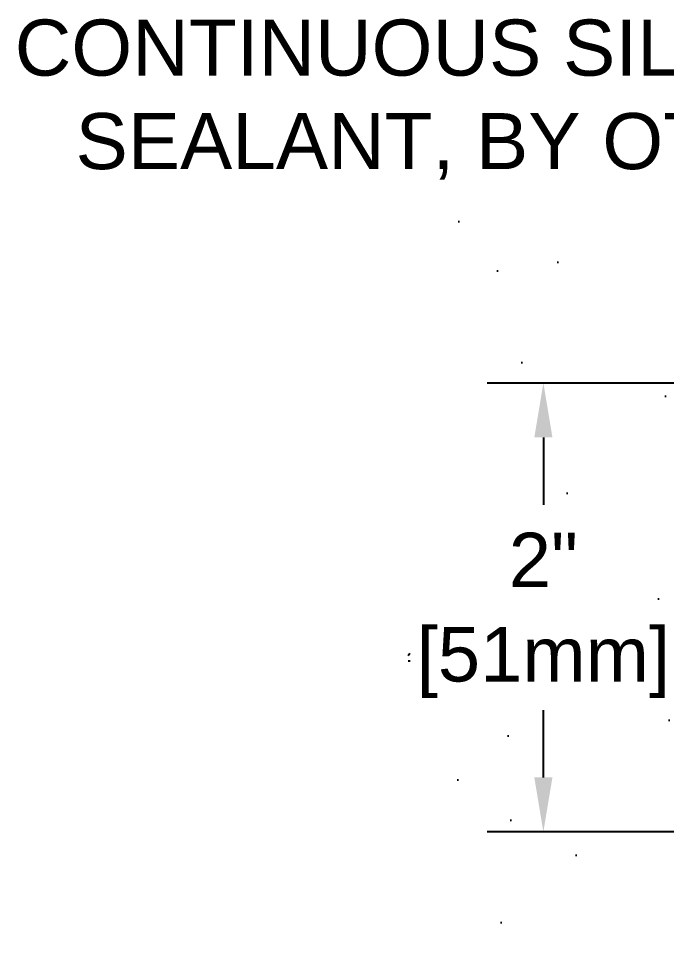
# Model space of a CAD drawing. Header units: inches. Extents: x -4.6 to 30.8, y 2.2 to 12.4.
# Drawn here: x -4.55 to -1.663, y 4.485 to 8.66 of the extents above; entities that cross this region are included whole.
import ezdxf

# ---------------------------------------------------------------- set-up
doc = ezdxf.new("R2010")
doc.units = ezdxf.units.IN
doc.header["$MEASUREMENT"] = 0
for name, color, linetype in [('Conditions', 1, 'Continuous'), ('Dimensions', 3, 'Continuous'), ('Text', 2, 'Continuous')]:
    doc.layers.add(name, color=color, linetype=linetype)
doc.styles.add('Arial', font='arial.ttf')
doc.dimstyles.new('Arial', dxfattribs={"dimtxt": 0.2425, "dimasz": 0.2425, "dimexe": 0.25, "dimexo": 0.25, "dimgap": 0.09, "dimtad": 0, "dimtih": 1, "dimtoh": 1, "dimdec": 4, "dimzin": 0, "dimdsep": 46, "dimlunit": 4, "dimtxsty": 'Arial', "dimcen": 0.09, "dimadec": 0, "dimazin": 0, "dimtfac": 1, "dimtdec": 4, "dimtofl": 0, "dimtmove": 0, "dimatfit": 3, "dimfxl": 0, "dimfrac": 2, "dimtolj": 1, "dimtzin": 0, "dimarcsym": 0})

# ---------------------------------------------------------------- blocks, each defined once
blk = doc.blocks.new('*D3')
at = {"layer": 'Defpoints', "color": 0}
for p in [(0.5607196948381059, 7.035724967967147), (-2.210670240347916, 5.035724967967153), (0.5607196948381059, 5.035724967967152)]:
    blk.add_point(p, dxfattribs=at)
at = {"layer": 'Dimensions', "color": 0, "lineweight": -2}
for p, q in [((0.3107196948381059, 7.035724967967147), (-2.460670240347916, 7.035724967967147)), ((-2.210670240347916, 6.793224967967148), (-2.210670240347916, 6.492879640545595)), ((-2.210670240347916, 5.278224967967152), (-2.210670240347916, 5.578570295388706)), ((0.3107196948381059, 5.035724967967152), (-2.460670240347916, 5.035724967967153))]:
    blk.add_line(p, q, dxfattribs=at)
at = {"layer": 'Dimensions', "color": 0}
for points in [[(-2.251086907014583, 6.793224967967148), (-2.170253573681249, 6.793224967967148), (-2.210670240347916, 7.035724967967147)], [(-2.251086907014583, 5.278224967967152), (-2.170253573681249, 5.278224967967152), (-2.210670240347916, 5.035724967967153)]]:
    blk.add_solid(points, dxfattribs=at)
at = {"layer": 'Dimensions', "color": 0, "char_height": 0.2425, "attachment_point": 5, "style": 'Arial'}
for s, insert in [('\\A1;2"', (-2.210670240347917, 6.247471216261829)), ('\\A1;[51mm]', (-2.210670240347917, 5.790316543683384))]:
    blk.add_mtext(s, dxfattribs=dict(at, insert=insert))

msp = doc.modelspace()

# ---------------------------------------------------------------- hatches: boundary and pattern name
at = {"layer": 'Conditions'}
h = msp.add_hatch(dxfattribs=at)
h.set_pattern_fill('AR-CONC', color=256, scale=0.25, style=0)
h.set_pattern_definition([(50, (0, 0), (1.793150456501884, -0.1568803374564878), [0.1875, -2.0625]), (355, (0, 0), (-0.3468783340325, 1.88048033425003), [0.15, -1.65]), (100.4514, (0.1494292, -0.01307335), (1.446273454285054, 1.723598855152384), [0.159350475, -1.75285528]), (46.18420000000001, (0, 0.5), (2.668102621564111, -0.4137975358225452), [0.28125, -3.09375]), (96.6356, (0.2223418625, 0.4655167325), (2.336656763871758, 2.435294677251104), [0.23902572, -2.6292825]), (351.1842, (0, 0.5), (2.336654862834068, 2.435296502313312), [0.225, -2.475]), (21, (0.25, 0.375), (1.492267630296154, -1.006547226663347), [0.1875, -2.0625]), (326.0000000000001, (0.25, 0.375), (0.6082883298039543, 1.812875112617133), [0.15, -1.65]), (71.4514, (0.3743555825, 0.291120985), (2.100556571453725, 0.806326241774881), [0.159350475, -1.75285528]), (37.50000000000001, (0, 0), (0.03039963829322667, 0.8322346345782787), [0, -1.63, 0, -1.675, 0, -1.65625]), (7.499999999999999, (0, 0), (0.6576738436053715, 0.9860292797059006), [0, -0.955, 0, -1.5925, 0, -0.63125]), (327.5, (-0.5575, 0), (1.334556090431023, -0.0563871793359495), [0, -0.625, 0, -1.95, 0, -2.5875]), (317.5, (-0.8075, 0), (1.457965423355966, 0.2502624558307941), [0, -0.8125, 0, -1.295, 0, -1.8375])])
h.paths.add_polyline_path([(-2.813529210334274, 6.006349967967149), (-1.60781127036156, 6.006349967967149), (-1.60781127036156, 5.574283119399619), (-2.813529210334274, 5.574283119399619)])
h.paths.add_polyline_path([(-2.412726004331546, 6.429842464556509), (-2.008614476364288, 6.429842464556509), (-2.008614476364288, 6.06509996796715), (-2.412726004331546, 6.06509996796715)], flags=16)
h.paths.add_polyline_path([(-0.9054458172403529, 6.203917273448432), (0.2059849467432756, 6.203917273448432), (0.2059849467432756, 5.363548355758573), (-0.9054458172403529, 5.363548355758573)], flags=16)
h.paths.add_polyline_path([(-2.800786470127527, 3.606826830267369), (-2.744436925280318, 3.607333809143896), (-2.789273634996903, 3.595340188190068), (-2.790028698792767, 3.558501797399156)], flags=16)
edge = h.paths.add_edge_path()
edge.add_line((-1.70207356753721, 3.245207786384871), (-1.05760900999276, 3.245207786384872))
edge.add_line((-1.05760900999276, 3.245207786384872), (-1.05760900999276, 2.227406248222859))
edge.add_line((-1.05760900999276, 2.227406248222859), (0.5607196948381059, 2.227406248222859))
edge.add_line((0.5607196948381059, 2.227406248222859), (0.5607196948381059, 6.443585233091852))
edge.add_line((0.5607196948381059, 6.443585233091852), (0.5477197707015529, 6.456585157228408))
edge.add_line((0.5477197707015529, 6.456585157228408), (0.5328265516818546, 6.452118150899064))
edge.add_line((0.5328265516818546, 6.452118150899064), (0.5372935580111958, 6.467011369918762))
edge.add_line((0.5372935580111958, 6.467011369918762), (0.5104869548795882, 6.493817973050371))
edge.add_line((0.5104869548795882, 6.493817973050371), (0.4792550746666536, 6.484450420850681))
edge.add_line((0.4792550746666536, 6.484450420850681), (0.4886226268663424, 6.515682301063617))
edge.add_line((0.4886226268663424, 6.515682301063617), (0.4618160237347361, 6.542488904195221))
edge.add_line((0.4618160237347361, 6.542488904195221), (0.4469228047150371, 6.538021897865881))
edge.add_line((0.4469228047150371, 6.538021897865881), (0.451389811044379, 6.552915116885579))
edge.add_line((0.451389811044379, 6.552915116885579), (0.4245832079127707, 6.579721720017186))
edge.add_line((0.4245832079127707, 6.579721720017186), (0.3933513276998364, 6.570354167817496))
edge.add_line((0.3933513276998364, 6.570354167817496), (0.4027188798995254, 6.601586048030433))
edge.add_line((0.4027188798995254, 6.601586048030433), (0.3759122767679186, 6.628392651162041))
edge.add_line((0.3759122767679186, 6.628392651162041), (0.3610190577482201, 6.623925644832697))
edge.add_line((0.3610190577482201, 6.623925644832697), (0.3654860640775619, 6.638818863852396))
edge.add_line((0.3654860640775619, 6.638818863852396), (0.3386794609459543, 6.665625466984002))
edge.add_line((0.3386794609459543, 6.665625466984002), (0.3074475807330191, 6.656257914784314))
edge.add_line((0.3074475807330191, 6.656257914784314), (0.3168151329327084, 6.687489794997249))
edge.add_line((0.3168151329327084, 6.687489794997249), (0.290008529801101, 6.714296398128856))
edge.add_line((0.290008529801101, 6.714296398128856), (0.2751153107814033, 6.709829391799515))
edge.add_line((0.2751153107814033, 6.709829391799515), (0.2795823171107449, 6.724722610819211))
edge.add_line((0.2795823171107449, 6.724722610819211), (0.2527757139791373, 6.751529213950819))
edge.add_line((0.2527757139791373, 6.751529213950819), (0.2215438337662023, 6.742161661751131))
edge.add_line((0.2215438337662023, 6.742161661751131), (0.2309113859658913, 6.773393541964065))
edge.add_line((0.2309113859658913, 6.773393541964065), (0.2041047828342834, 6.800200145095673))
edge.add_line((0.2041047828342834, 6.800200145095673), (0.1892115638145863, 6.795733138766331))
edge.add_line((0.1892115638145863, 6.795733138766331), (0.1936785701439278, 6.810626357786029))
edge.add_line((0.1936785701439278, 6.810626357786029), (0.1668719670123208, 6.837432960917637))
edge.add_line((0.1668719670123208, 6.837432960917637), (0.1356400867993854, 6.828065408717947))
edge.add_line((0.1356400867993854, 6.828065408717947), (0.1450076389990746, 6.859297288930882))
edge.add_line((0.1450076389990746, 6.859297288930882), (0.1182010358674664, 6.88610389206249))
edge.add_line((0.1182010358674664, 6.88610389206249), (0.1033078168477692, 6.881636885733148))
edge.add_line((0.1033078168477692, 6.881636885733148), (0.1077748231771105, 6.896530104752845))
edge.add_line((0.1077748231771105, 6.896530104752845), (0.0809682200455021, 6.923336707884453))
edge.add_line((0.0809682200455021, 6.923336707884453), (0.04973633983256795, 6.913969155684763))
edge.add_line((0.04973633983256795, 6.913969155684763), (0.05910389203225733, 6.945201035897697))
edge.add_line((0.05910389203225733, 6.945201035897697), (0.03229728890064939, 6.972007639029306))
edge.add_line((0.03229728890064939, 6.972007639029306), (0.01740406988095223, 6.967540632699964))
edge.add_line((0.01740406988095223, 6.967540632699964), (0.02187107621029409, 6.982433851719662))
edge.add_line((0.02187107621029409, 6.982433851719662), (-0.00493552692131476, 7.009240454851271))
edge.add_line((-0.00493552692131476, 7.009240454851271), (-0.03616740713424865, 6.99987290265158))
edge.add_line((-0.03616740713424865, 6.99987290265158), (-0.02679985493455942, 7.031104782864515))
edge.add_line((-0.02679985493455942, 7.031104782864515), (-0.04699847753025914, 7.051303405460215))
edge.add_line((-0.04699847753025914, 7.051303405460215), (-0.06189169654995751, 7.046836399130877))
edge.add_line((-0.06189169654995751, 7.046836399130877), (-0.05742469022061562, 7.061729618150571))
edge.add_line((-0.05742469022061562, 7.061729618150571), (-0.08423129335222336, 7.08853622128218))
edge.add_line((-0.08423129335222336, 7.08853622128218), (-0.1154631735651588, 7.079168669082491))
edge.add_line((-0.1154631735651588, 7.079168669082491), (-0.1060956213654693, 7.110400549295426))
edge.add_line((-0.1060956213654693, 7.110400549295426), (-0.1329022244970766, 7.137207152427032))
edge.add_line((-0.1329022244970766, 7.137207152427032), (-0.1477954435167754, 7.13274014609769))
edge.add_line((-0.1477954435167754, 7.13274014609769), (-0.1433284371874333, 7.147633365117389))
edge.add_line((-0.1433284371874333, 7.147633365117389), (-0.1701350403190399, 7.174439968248996))
edge.add_line((-0.1701350403190399, 7.174439968248996), (-0.2013669205319762, 7.165072416049306))
edge.add_line((-0.2013669205319762, 7.165072416049306), (-0.1919993683322871, 7.196304296262241))
edge.add_line((-0.1919993683322871, 7.196304296262241), (-0.2188059714638955, 7.223110899393849))
edge.add_line((-0.2188059714638955, 7.223110899393849), (-0.2336991904835922, 7.218643893064507))
edge.add_line((-0.2336991904835922, 7.218643893064507), (-0.2292321841542505, 7.233537112084205))
edge.add_line((-0.2292321841542505, 7.233537112084205), (-0.2560387872858583, 7.260343715215813))
edge.add_line((-0.2560387872858583, 7.260343715215813), (-0.287270667498793, 7.250976163016124))
edge.add_line((-0.287270667498793, 7.250976163016124), (-0.2779031152991042, 7.282208043229058))
edge.add_line((-0.2779031152991042, 7.282208043229058), (-0.3047097184307116, 7.309014646360667))
edge.add_line((-0.3047097184307116, 7.309014646360667), (-0.3196029374504095, 7.304547640031325))
edge.add_line((-0.3196029374504095, 7.304547640031325), (-0.3151359311210676, 7.319440859051022))
edge.add_line((-0.3151359311210676, 7.319440859051022), (-0.341942534252676, 7.346247462182629))
edge.add_line((-0.341942534252676, 7.346247462182629), (-0.3731744144656101, 7.336879909982941))
edge.add_line((-0.3731744144656101, 7.336879909982941), (-0.3638068622659215, 7.368111790195876))
edge.add_line((-0.3638068622659215, 7.368111790195876), (-0.3906134653975276, 7.394918393327483))
edge.add_line((-0.3906134653975276, 7.394918393327483), (-0.4055066844172262, 7.390451386998142))
edge.add_line((-0.4055066844172262, 7.390451386998142), (-0.4010396780878847, 7.405344606017838))
edge.add_line((-0.4010396780878847, 7.405344606017838), (-0.4278462812194925, 7.432151209149447))
edge.add_line((-0.4278462812194925, 7.432151209149447), (-0.4590781614324274, 7.422783656949757))
edge.add_line((-0.4590781614324274, 7.422783656949757), (-0.4497106092327386, 7.45401553716269))
edge.add_line((-0.4497106092327386, 7.45401553716269), (-0.476517212364346, 7.4808221402943))
edge.add_line((-0.476517212364346, 7.4808221402943), (-0.4914104313840437, 7.476355133964957))
edge.add_line((-0.4914104313840437, 7.476355133964957), (-0.4869434250547021, 7.491248352984656))
edge.add_line((-0.4869434250547021, 7.491248352984656), (-0.5145363321570823, 7.518841260087036))
edge.add_arc((-0.4752056320073504, 7.558171960236767), 0.05562200956938013, 205.6942490058226, 224.9999999999998, ccw=False)
edge.add_line((-0.5253277675726039, 7.534056001310891), (-0.6028387140173701, 7.695153230636776))
edge.add_arc((-0.5919528598284358, 7.701562565578635), 0.01263255302065542, 59.51142386447492, 210.4885761355603, ccw=False)
edge.add_line((-0.5855435248865837, 7.712448419767573), (-0.4244462955606908, 7.634937473322804))
edge.add_arc((-0.4485622544865672, 7.584815337757553), 0.05562200956937742, 44.99999999999869, 64.30575099417632, ccw=False)
edge.add_line((-0.4092315543368364, 7.624146037907282), (-0.3873577048959, 7.602272188466347))
edge.add_line((-0.3873577048959, 7.602272188466347), (-0.3561258246829648, 7.611639740666036))
edge.add_line((-0.3561258246829648, 7.611639740666036), (-0.3654933768826545, 7.580407860453101))
edge.add_line((-0.3654933768826545, 7.580407860453101), (-0.3386867737510471, 7.553601257321493))
edge.add_line((-0.3386867737510471, 7.553601257321493), (-0.32379355473135, 7.558068263650834))
edge.add_line((-0.32379355473135, 7.558068263650834), (-0.3282605610606908, 7.543175044631138))
edge.add_line((-0.3282605610606908, 7.543175044631138), (-0.3014539579290832, 7.51636844149953))
edge.add_line((-0.3014539579290832, 7.51636844149953), (-0.2702220777161479, 7.525735993699221))
edge.add_line((-0.2702220777161479, 7.525735993699221), (-0.2795896299158375, 7.494504113486284))
edge.add_line((-0.2795896299158375, 7.494504113486284), (-0.2527830267842294, 7.467697510354677))
edge.add_line((-0.2527830267842294, 7.467697510354677), (-0.2378898077645323, 7.472164516684019))
edge.add_line((-0.2378898077645323, 7.472164516684019), (-0.2423568140938741, 7.457271297664322))
edge.add_line((-0.2423568140938741, 7.457271297664322), (-0.215550210962266, 7.430464694532714))
edge.add_line((-0.215550210962266, 7.430464694532714), (-0.1843183307493312, 7.439832246732403))
edge.add_line((-0.1843183307493312, 7.439832246732403), (-0.1936858829490202, 7.408600366519469))
edge.add_line((-0.1936858829490202, 7.408600366519469), (-0.1668792798174126, 7.38179376338786))
edge.add_line((-0.1668792798174126, 7.38179376338786), (-0.1519860607977149, 7.386260769717202))
edge.add_line((-0.1519860607977149, 7.386260769717202), (-0.1564530671270569, 7.371367550697504))
edge.add_line((-0.1564530671270569, 7.371367550697504), (-0.1296464639954497, 7.344560947565896))
edge.add_line((-0.1296464639954497, 7.344560947565896), (-0.09841458378251437, 7.353928499765586))
edge.add_line((-0.09841458378251437, 7.353928499765586), (-0.1077821359822036, 7.322696619552651))
edge.add_line((-0.1077821359822036, 7.322696619552651), (-0.0809755328505955, 7.295890016421042))
edge.add_line((-0.0809755328505955, 7.295890016421042), (-0.06608231383089802, 7.300357022750385))
edge.add_line((-0.06608231383089802, 7.300357022750385), (-0.07054932016023963, 7.285463803730688))
edge.add_line((-0.07054932016023963, 7.285463803730688), (-0.04374271702863224, 7.258657200599081))
edge.add_line((-0.04374271702863224, 7.258657200599081), (-0.01251083681569667, 7.268024752798769))
edge.add_line((-0.01251083681569668, 7.268024752798769), (-0.02187838901538636, 7.236792872585834))
edge.add_line((-0.02187838901538636, 7.236792872585834), (0.004928214116221442, 7.209986269454228))
edge.add_line((0.004928214116221443, 7.209986269454228), (0.01982143313591929, 7.214453275783569))
edge.add_line((0.01982143313591929, 7.214453275783569), (0.01535442680657785, 7.199560056763871))
edge.add_line((0.01535442680657785, 7.199560056763871), (0.03555304940227971, 7.17936143416817))
edge.add_line((0.03555304940227971, 7.17936143416817), (0.06678492961521328, 7.18872898636786))
edge.add_line((0.06678492961521328, 7.18872898636786), (0.05741737741552397, 7.157497106154924))
edge.add_line((0.05741737741552397, 7.157497106154924), (0.08422398054713107, 7.130690503023318))
edge.add_line((0.08422398054713107, 7.130690503023318), (0.09911719956682939, 7.135157509352659))
edge.add_line((0.09911719956682939, 7.135157509352659), (0.0946501932374877, 7.120264290332962))
edge.add_line((0.0946501932374877, 7.120264290332962), (0.1214567963690945, 7.093457687201354))
edge.add_line((0.1214567963690945, 7.093457687201354), (0.1526886765820304, 7.102825239401045))
edge.add_line((0.1526886765820304, 7.102825239401045), (0.1433211243823411, 7.071593359188108))
edge.add_line((0.1433211243823411, 7.071593359188108), (0.1701277275139478, 7.044786756056501))
edge.add_line((0.1701277275139478, 7.044786756056501), (0.1850209465336461, 7.049253762385841))
edge.add_line((0.1850209465336461, 7.049253762385841), (0.1805539402043049, 7.034360543366144))
edge.add_line((0.1805539402043049, 7.034360543366144), (0.2073605433359119, 7.007553940234538))
edge.add_line((0.2073605433359119, 7.007553940234538), (0.2385924235488475, 7.016921492434228))
edge.add_line((0.2385924235488475, 7.016921492434228), (0.229224871349158, 6.985689612221291))
edge.add_line((0.229224871349158, 6.985689612221291), (0.2560314744807655, 6.958883009089685))
edge.add_line((0.2560314744807655, 6.958883009089685), (0.2709246935004632, 6.963350015419025))
edge.add_line((0.2709246935004632, 6.963350015419025), (0.2664576871711218, 6.948456796399328))
edge.add_line((0.2664576871711218, 6.948456796399328), (0.2932642903027302, 6.921650193267721))
edge.add_line((0.2932642903027302, 6.921650193267721), (0.324496170515664, 6.931017745467409))
edge.add_line((0.324496170515664, 6.931017745467409), (0.3151286183159752, 6.899785865254476))
edge.add_line((0.3151286183159752, 6.899785865254476), (0.3419352214475821, 6.872979262122867))
edge.add_line((0.3419352214475821, 6.872979262122867), (0.3568284404672801, 6.877446268452208))
edge.add_line((0.3568284404672801, 6.877446268452208), (0.3523614341379386, 6.862553049432512))
edge.add_line((0.3523614341379386, 6.862553049432512), (0.3791680372695462, 6.835746446300904))
edge.add_line((0.3791680372695462, 6.835746446300904), (0.4103999174824813, 6.845113998500593))
edge.add_line((0.4103999174824813, 6.845113998500593), (0.4010323652827924, 6.813882118287659))
edge.add_line((0.4010323652827924, 6.813882118287659), (0.4278389684143982, 6.787075515156051))
edge.add_line((0.4278389684143982, 6.787075515156051), (0.4427321874340972, 6.791542521485392))
edge.add_line((0.4427321874340972, 6.791542521485392), (0.4382651811047558, 6.776649302465693))
edge.add_line((0.4382651811047558, 6.776649302465693), (0.4650717842363634, 6.749842699334087))
edge.add_line((0.4650717842363634, 6.749842699334087), (0.4963036644492982, 6.759210251533776))
edge.add_line((0.4963036644492982, 6.759210251533776), (0.4869361122496091, 6.727978371320842))
edge.add_line((0.4869361122496091, 6.727978371320842), (0.5137427153812172, 6.701171768189233))
edge.add_line((0.5137427153812172, 6.701171768189233), (0.5286359344009144, 6.705638774518575))
edge.add_line((0.5286359344009144, 6.705638774518575), (0.5241689280715728, 6.690745555498879))
edge.add_line((0.5241689280715728, 6.690745555498879), (0.5509755312031817, 6.66393895236727))
edge.add_line((0.5509755312031817, 6.66393895236727), (0.5607196948381059, 6.666861573767908))
edge.add_line((0.5607196948381059, 6.666861573767908), (0.560719694838106, 8.035724967967152))
edge.add_line((0.560719694838106, 8.035724967967152), (-2.805274393611043, 8.035724967967152))
edge.add_line((-2.805274393611043, 8.035724967967152), (-2.805274393611044, 3.289169030712334))
edge.add_line((-2.805274393611044, 3.289169030712334), (-1.702073567537211, 3.289169030712334))
edge.add_line((-1.702073567537211, 3.289169030712334), (-1.70207356753721, 3.245207786384871))
h.paths.add_polyline_path([(-0.546034128458512, 8.035724967967152), (-2.805274393611043, 8.035724967967152), (-2.805274393611043, 7.874431420674974), (-0.546034128458512, 7.874431420674973)])

# ---------------------------------------------------------------- texts
at = {"layer": 'Text', "insert": (-0.4927794182072205, 8.299425736272973), "char_height": 0.25, "attachment_point": 6, "style": 'Arial'}
msp.add_mtext('CONTINUOUS SILICONE\\PSEALANT, BY OTHERS', dxfattribs=at)

# ---------------------------------------------------------------- dimensions: what is measured, and where the dimension line sits
at = {"layer": 'Dimensions'}
dim = msp.add_linear_dim(base=(-2.210670240347916, 5.035724967967153), p1=(0.5607196948381059, 7.035724967967147), p2=(0.5607196948381059, 5.035724967967152), angle=90, dimstyle='Arial', override={"dimpost": '\\X'}, dxfattribs=at)
dim.commit()
dim.dimension.update_dxf_attribs({"geometry": '*D3', "text_midpoint": (-2.210670240347917, 6.035724967967149)})

# ---------------------------------------------------------------- leaders
at = {"layer": 'Text', "annotation_type": 0, "has_hookline": 1, "hookline_direction": 1, "text_width": 4.038881309686221}
msp.add_leader([(0.7155793674528965, 6.903501390439292), (0.1027445110873586, 8.299425736272973), (-0.2427794182072205, 8.299425736272973)], dimstyle='Arial', override={"dimgap": 0.25}, dxfattribs=at)

doc.saveas('drawing.dxf')
